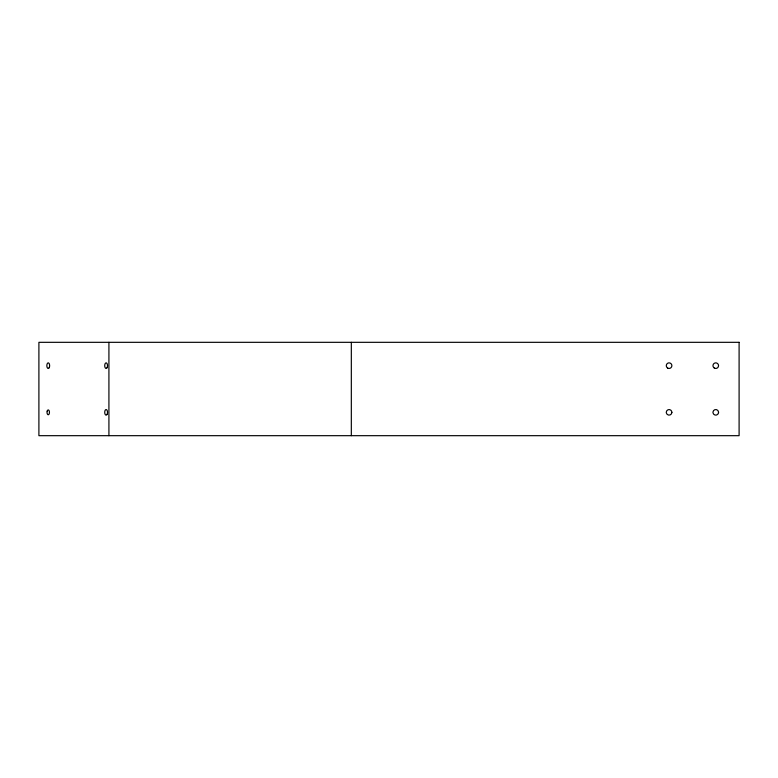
<?xml version="1.0" encoding="UTF-8"?>
<svg xmlns="http://www.w3.org/2000/svg" width="778" height="778" viewBox="0 0 778 778"><rect width="100%" height="100%" fill="white"/><g stroke="black" fill="none" stroke-linecap="round" stroke-linejoin="round"><path stroke-width="1.17" d="M351.325 342.32L351.325 435.68M108.92 342.32L108.92 435.68M739.1 342.32L38.9 342.32L38.9 435.68L739.1 435.68L739.1 342.32M671.871 412.554L671.832 411.815A2.801 2.801 0 0 0 666.289 412.126L666.328 412.865A2.801 2.801 0 0 0 671.871 412.554M718.551 412.603L718.522 411.873A2.801 2.801 0 0 0 712.969 412.077L712.998 412.807A2.801 2.801 0 0 0 718.551 412.603M714.36 368.082A2.801 2.801 0 0 0 718.561 365.66A2.801 2.801 0 0 0 714.36 363.238A2.801 2.801 0 0 0 714.36 368.082M667.68 368.082A2.801 2.801 0 0 0 671.881 365.66A2.801 2.801 0 0 0 667.68 363.238A2.801 2.801 0 0 0 667.68 368.082M107.111 367.644A2.801 1.4 -90 0 0 106.479 362.956A2.801 1.4 -90 0 0 104.767 366.389A2.801 1.4 -90 0 0 107.111 367.644M107.111 414.324A2.801 1.4 -90 0 0 106.479 409.636A2.801 1.4 -90 0 0 104.767 413.069A2.801 1.4 -90 0 0 107.111 414.324M49.228 367.644A2.801 1.4 -90 0 0 48.596 362.956A2.801 1.4 -90 0 0 46.884 366.389A2.801 1.4 -90 0 0 49.228 367.644M47.186 411.124A2.422 1.216 90 0 0 48.236 414.762A2.422 1.216 90 0 0 49.286 411.124A2.422 1.216 90 0 0 47.186 411.124"/></g></svg>
